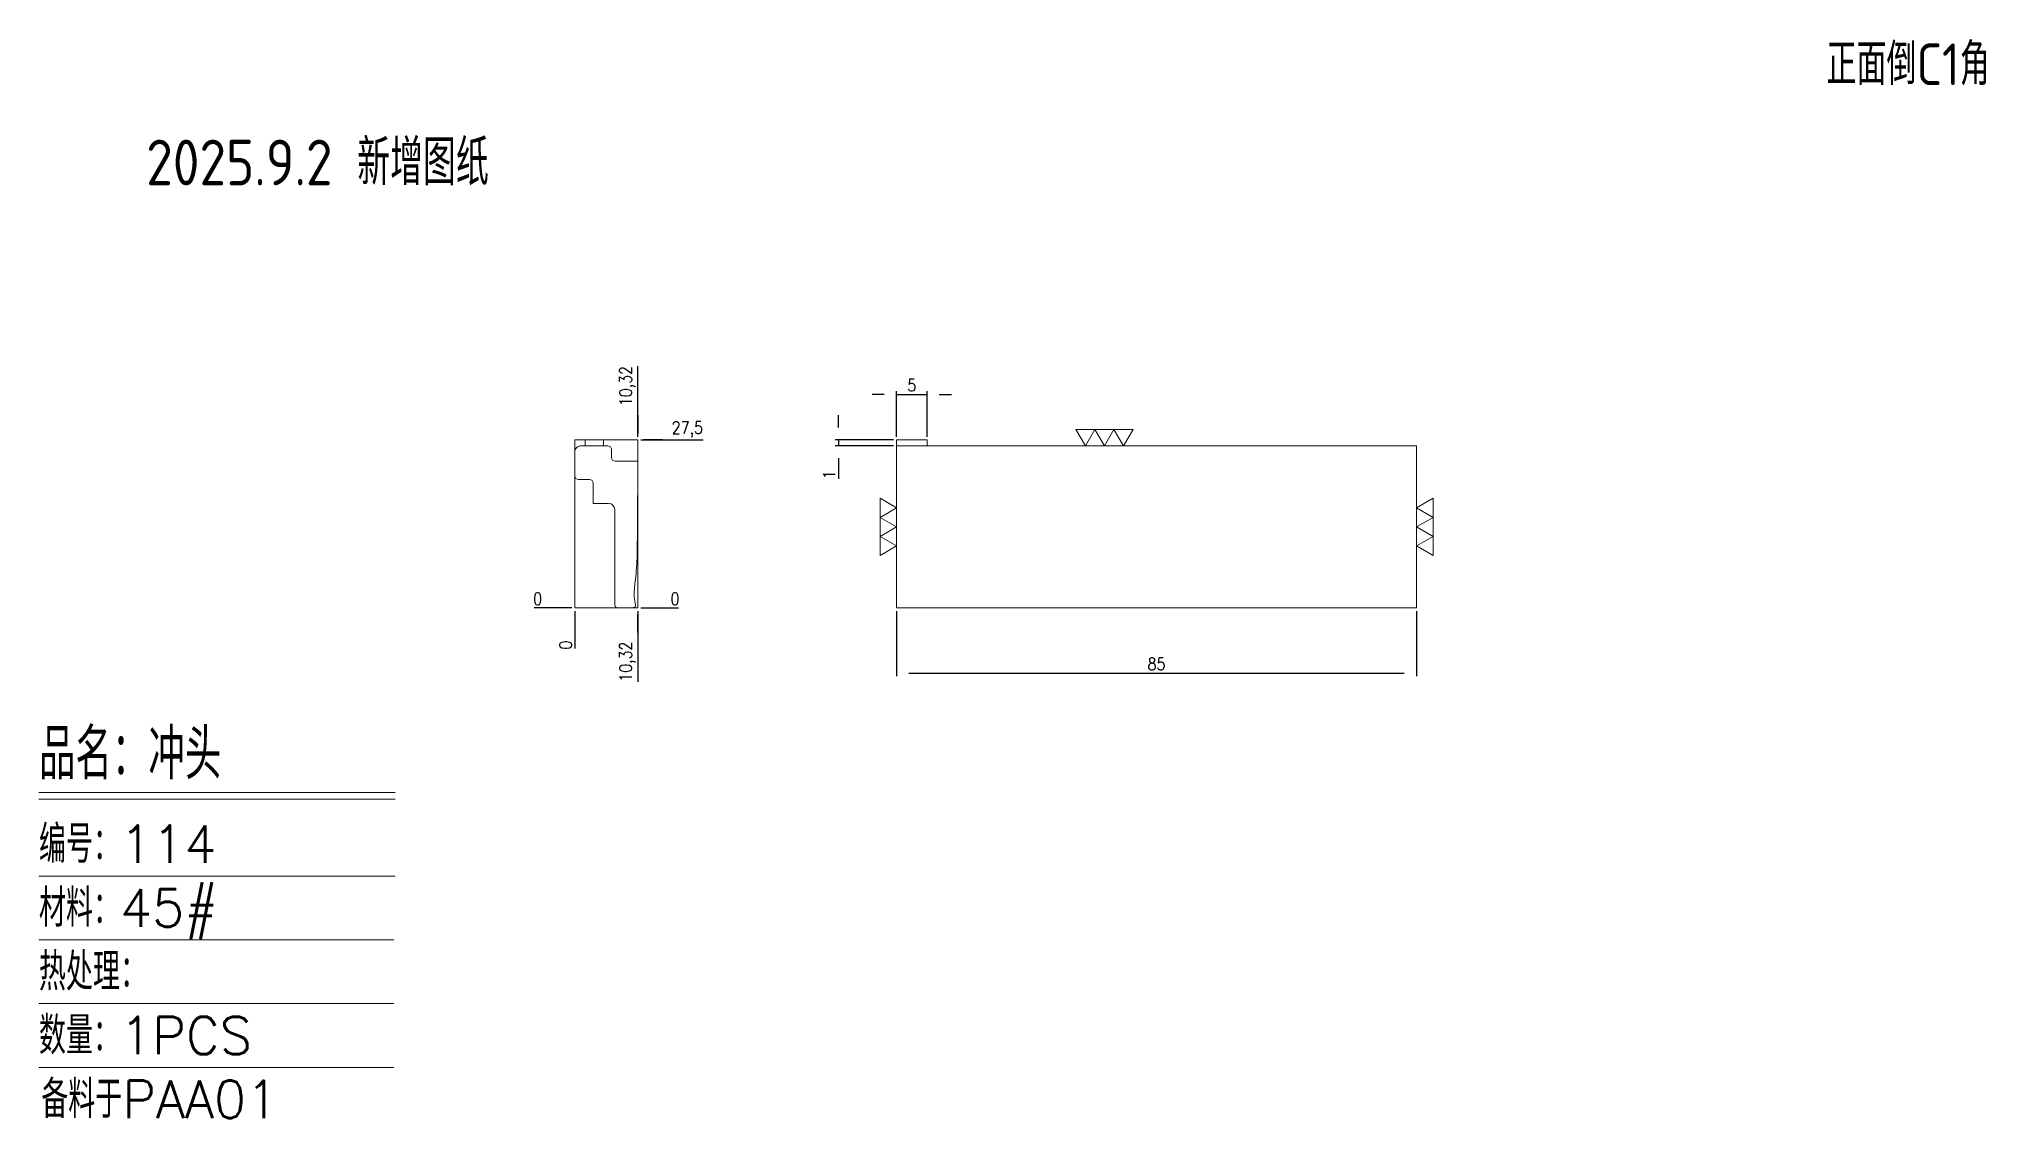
# Model space of a CAD drawing. Header units: millimetres. Extents: x 97080 to 97398, y 12038 to 12215.
import ezdxf
from ezdxf.enums import TextEntityAlignment as Align

# ---------------------------------------------------------------- set-up
doc = ezdxf.new("R2010")
doc.units = ezdxf.units.MM
doc.linetypes.add('DASHED', pattern=[0])
doc.linetypes.add('HIDDEN', pattern=[0])
for name, color, linetype in [('DIM', 4, 'Continuous'), ('PH', 255, 'Continuous'), ('PH_P', 2, 'Continuous'), ('TEXT', 4, 'Continuous')]:
    doc.layers.add(name, color=color, linetype=linetype)
doc.styles.add('chinesef_fs', font='simplex.shx', dxfattribs={"bigfont": 'gbcbig.shx'})
doc.styles.add('gbenor', font='gbenor.shx', dxfattribs={"bigfont": 'gbcbig.shx'})
doc.styles.get("Standard").update_dxf_attribs({"font": 'txt.shx', "width": 0.85, "bigfont": 'ctxt.shx'})
doc.dimstyles.new('T-2-WX', dxfattribs={"dimtxt": 2, "dimasz": 2, "dimexe": 0.5, "dimexo": 0.5, "dimgap": 0.5, "dimtad": 1, "dimtxsty": 'Standard', "dimblk": 'OPEN30', "dimcen": 0, "dimazin": 3, "dimtfac": 1, "dimtmove": 0, "dimatfit": 3, "dimldrblk": 'OPEN30', "dimlwd": -1, "dimlwe": -1})

# ---------------------------------------------------------------- blocks, each defined once
blk = doc.blocks.new('*D7579')
at = {"layer": 'Defpoints', "color": 0}
for p in [(97167.36, 12121.69), (97177.68, 12121.69), (97182.68, 12121.69)]:
    blk.add_point(p, dxfattribs=at)
at = {"layer": 'DIM', "color": 0}
blk.add_line((97178.18, 12121.69), (97184.32, 12121.69), dxfattribs=at)
at = {"layer": 'DIM', "color": 0, "lineweight": 5, "insert": (97183.75, 12123.19), "char_height": 2, "attachment_point": 5}
blk.add_mtext('0', dxfattribs=at)
blk = doc.blocks.new('_Open30')
blk = doc.blocks.new('*D7580')
at = {"layer": 'Defpoints', "color": 0}
for p in [(97177.68, 12149.19), (97182.68, 12149.19), (97167.36, 12121.69)]:
    blk.add_point(p, dxfattribs=at)
at = {"layer": 'DIM', "color": 0}
for p, q in [((97178.18, 12149.19), (97181.68, 12149.19)), ((97181.68, 12149.19), (97178.68, 12149.19)), ((97178.68, 12149.19), (97188.36, 12149.19))]:
    blk.add_line(p, q, dxfattribs=at)
at = {"layer": 'DIM', "color": 0, "lineweight": 5, "insert": (97185.77, 12150.88), "char_height": 2, "attachment_point": 5}
blk.add_mtext('27,5', dxfattribs=at)
blk = doc.blocks.new('*D7581')
at = {"layer": 'Defpoints', "color": 0}
for p in [(97162.36, 12121.69), (97167.36, 12121.69), (97167.36, 12121.69)]:
    blk.add_point(p, dxfattribs=at)
at = {"layer": 'DIM', "color": 0}
blk.add_line((97166.86, 12121.69), (97160.73, 12121.69), dxfattribs=at)
at = {"layer": 'DIM', "color": 0, "lineweight": 5, "insert": (97161.3, 12123.19), "char_height": 2, "attachment_point": 5}
blk.add_mtext('0', dxfattribs=at)
blk = doc.blocks.new('*D7582')
at = {"layer": 'Defpoints', "color": 0}
for p in [(97167.36, 12121.69), (97177.68, 12121.69), (97177.68, 12116.69)]:
    blk.add_point(p, dxfattribs=at)
at = {"layer": 'DIM', "color": 0}
for p, q in [((97177.68, 12121.19), (97177.68, 12117.69)), ((97177.68, 12117.69), (97177.68, 12120.69)), ((97177.68, 12120.69), (97177.68, 12109.64))]:
    blk.add_line(p, q, dxfattribs=at)
at = {"layer": 'DIM', "color": 0, "lineweight": 5, "insert": (97175.99, 12112.92), "char_height": 2, "attachment_point": 5, "rotation": 90}
blk.add_mtext('10,32', dxfattribs=at)
blk = doc.blocks.new('*D7583')
at = {"layer": 'Defpoints', "color": 0}
for p in [(97167.36, 12121.69), (97167.36, 12121.69), (97167.36, 12116.69)]:
    blk.add_point(p, dxfattribs=at)
at = {"layer": 'DIM', "color": 0}
blk.add_line((97167.36, 12121.19), (97167.36, 12115.06), dxfattribs=at)
at = {"layer": 'DIM', "color": 0, "lineweight": 5, "insert": (97165.86, 12115.63), "char_height": 2, "attachment_point": 5, "rotation": 90}
blk.add_mtext('0', dxfattribs=at)
blk = doc.blocks.new('*D7584')
at = {"layer": 'Defpoints', "color": 0}
for p in [(97177.68, 12154.19), (97177.68, 12149.19), (97167.36, 12121.69)]:
    blk.add_point(p, dxfattribs=at)
at = {"layer": 'DIM', "color": 0}
for p, q in [((97177.68, 12150.19), (97177.68, 12161.25)), ((97177.68, 12149.69), (97177.68, 12153.19)), ((97177.68, 12153.19), (97177.68, 12150.19))]:
    blk.add_line(p, q, dxfattribs=at)
at = {"layer": 'DIM', "color": 0, "lineweight": 5, "insert": (97175.99, 12157.97), "char_height": 2, "attachment_point": 5, "rotation": 90}
blk.add_mtext('10,32', dxfattribs=at)
blk = doc.blocks.new('*D7585')
at = {"layer": 'Defpoints', "color": 0}
for p in [(97219.96, 12121.69), (97304.96, 12121.69), (97304.96, 12111.05)]:
    blk.add_point(p, dxfattribs=at)
at = {"layer": 'DIM', "color": 0}
for p, q in [((97219.96, 12121.19), (97219.96, 12110.55)), ((97304.96, 12121.19), (97304.96, 12110.55)), ((97221.96, 12111.05), (97302.96, 12111.05))]:
    blk.add_line(p, q, dxfattribs=at)
at = {"layer": 'DIM', "color": 0, "lineweight": 5, "insert": (97262.46, 12112.55), "char_height": 2, "attachment_point": 5}
blk.add_mtext('85', dxfattribs=at)
blk = doc.blocks.new('*D7586')
at = {"layer": 'Defpoints', "color": 0}
for p in [(97224.96, 12156.61), (97219.96, 12149.19), (97224.96, 12149.19)]:
    blk.add_point(p, dxfattribs=at)
at = {"layer": 'DIM', "color": 0}
for p, q in [((97217.96, 12156.61), (97215.96, 12156.61)), ((97219.96, 12149.69), (97219.96, 12157.11)), ((97219.96, 12156.61), (97224.96, 12156.61)), ((97224.96, 12149.69), (97224.96, 12157.11)), ((97226.96, 12156.61), (97228.96, 12156.61))]:
    blk.add_line(p, q, dxfattribs=at)
at = {"layer": 'DIM', "color": 0, "lineweight": 5, "insert": (97222.46, 12158.11), "char_height": 2, "attachment_point": 5}
blk.add_mtext('5', dxfattribs=at)
blk = doc.blocks.new('*D7587')
at = {"layer": 'Defpoints', "color": 0}
for p in [(97210.46, 12148.19), (97219.96, 12149.19), (97219.96, 12148.19)]:
    blk.add_point(p, dxfattribs=at)
at = {"layer": 'DIM', "color": 0}
for p, q in [((97210.46, 12151.19), (97210.46, 12153.19)), ((97219.46, 12149.19), (97209.96, 12149.19)), ((97219.46, 12148.19), (97209.96, 12148.19)), ((97210.46, 12149.19), (97210.46, 12148.19)), ((97210.46, 12146.19), (97210.46, 12142.79))]:
    blk.add_line(p, q, dxfattribs=at)
at = {"layer": 'DIM', "color": 0, "lineweight": 5, "insert": (97208.96, 12143.49), "char_height": 2, "attachment_point": 5, "rotation": 90}
blk.add_mtext('1', dxfattribs=at)

msp = doc.modelspace()

# ---------------------------------------------------------------- linework, layer by layer
at = {"layer": 'DIM', "color": 4, "linetype": 'Continuous', "lineweight": 5}
for p, q in [((97079.773, 12091.521), (97138.022, 12091.521)), ((97079.773, 12090.447), (97138.022, 12090.447)), ((97079.773, 12077.872), (97138.022, 12077.872)), ((97079.773, 12067.443), (97137.769, 12067.443)), ((97079.773, 12057.015), (97137.769, 12057.015)), ((97079.773, 12046.586), (97137.769, 12046.586))]:
    msp.add_line(p, q, dxfattribs=at)
at = {"layer": 'PH_P', "linetype": 'HIDDEN', "lineweight": 5}
msp.add_line((97172.065, 12148.192), (97169.065, 12148.192), dxfattribs=at)
at = {"layer": 'PH_P', "linetype": 'Continuous', "lineweight": 5}
msp.add_lwpolyline([(97170.365, 12138.796), (97172.903, 12138.796, -0.4136808), (97173.903, 12137.798), (97173.931, 12122.194, 0.419624), (97174.441, 12121.695), (97176.914, 12121.745, 0.4708973), (97177.297, 12122.228), (97177.176, 12122.796, -0.0755746), (97177.07, 12124.173), (97177.086, 12124.456, -0.0150813), (97177.206, 12125.663), (97177.331, 12126.768, 0.0232012), (97177.573, 12130.897), (97177.6, 12134.528), (97177.682, 12145.692), (97173.965, 12145.692, -0.4142136), (97173.365, 12146.292), (97173.365, 12147.592, 0.4142136), (97172.765, 12148.192), (97172.065, 12148.192), (97172.065, 12149.192), (97169.065, 12149.192), (97169.065, 12148.192), (97168.365, 12148.192, 0.4142136), (97167.365, 12147.192), (97167.365, 12143.292, 0.4142136), (97167.965, 12142.692), (97169.765, 12142.692, -0.4142136), (97170.365, 12142.092), (97170.365, 12138.775)], format="xyb", dxfattribs=at)
msp.add_lwpolyline([(97219.963, 12148.192), (97219.963, 12149.192), (97224.963, 12149.192), (97224.963, 12148.192)], close=True, dxfattribs=at)
at = {"layer": 'TEXT', "lineweight": 5}
for points in [[(97258.629, 12150.892), (97257.07, 12148.192), (97255.511, 12150.892), (97253.953, 12148.192), (97252.394, 12150.892), (97250.835, 12148.192), (97249.276, 12150.892), (97258.629, 12150.892)], [(97217.263, 12139.62), (97219.963, 12138.061), (97217.263, 12136.502), (97219.963, 12134.944), (97217.263, 12133.385), (97219.963, 12131.826), (97217.263, 12130.267), (97217.263, 12139.62)], [(97307.663, 12130.267), (97304.963, 12131.826), (97307.663, 12133.385), (97304.963, 12134.944), (97307.663, 12136.502), (97304.963, 12138.061), (97307.663, 12139.62), (97307.663, 12130.267)]]:
    msp.add_lwpolyline(points, close=True, dxfattribs=at)
at = {"layer": 'TEXT', "color": 8, "linetype": 'DASHED', "lineweight": 5}
msp.add_lwpolyline([(97167.365, 12121.695), (97177.682, 12121.695), (97177.682, 12149.192), (97167.365, 12149.192)], close=True, dxfattribs=at)
at = {"layer": 'TEXT', "color": 2, "lineweight": 5}
msp.add_lwpolyline([(97219.963, 12148.192), (97304.963, 12148.192), (97304.963, 12121.695), (97219.963, 12121.695)], close=True, dxfattribs=at)

# ---------------------------------------------------------------- texts
at = {"layer": 'DIM', "color": 3, "linetype": 'Continuous', "lineweight": 5, "style": 'chinesef_fs'}
for s, height, p in [('品名：冲头', 8.2814, (97079.773, 12093.668)), ('编号：114', 6.1344, (97079.773, 12080.019)), ('材料：45#', 6.1344, (97079.773, 12069.59)), ('热处理： ', 6.1344, (97079.773, 12059.162)), ('数量：1PCS', 6.1344, (97079.773, 12048.733)), ('备料于PAA01', 6.1344, (97080.146, 12038.305))]:
    msp.add_text(s, height=height, dxfattribs=at).set_placement(p)
at = {"layer": 'PH', "color": 6, "linetype": 'Continuous', "lineweight": 5, "style": 'gbenor'}
msp.add_text('2025.9.2 新增图纸', height=7.46496, dxfattribs=at).set_placement((97125.309, 12194.918), align=Align.MIDDLE)
at = {"layer": 'TEXT', "color": 4, "lineweight": 5, "style": 'gbenor'}
msp.add_text('正面倒C1角', height=6.8134, dxfattribs=at).set_placement((97371.987, 12207.171))

# ---------------------------------------------------------------- dimensions: what is measured, and where the dimension line sits
at = {"layer": 'DIM', "lineweight": 5}
for feature_location, offset, dtype, origin, picture, middle in [((97177.682, 12149.192), (0, 5), 1, (97167.365, 12121.695), '*D7584', (97175.991, 12157.971)), ((97177.682, 12149.192), (5, 0), 0, (97167.365, 12121.695), '*D7580', (97185.772, 12150.882)), ((97167.364551185, 12121.694872703), (-5, 0), 0, (97167.364551185, 12121.694872703), '*D7581', (97161.297884518, 12123.194872703)), ((97177.681950646, 12121.694872703), (5, 0), 0, (97167.364551185, 12121.694872703), '*D7579', (97183.748617313, 12123.194872703)), ((97167.364551185, 12121.694872703), (0, -5), 1, (97167.364551185, 12121.694872703), '*D7583', (97165.864551185, 12115.628206036)), ((97177.682, 12121.695), (0, -5), 1, (97167.365, 12121.695), '*D7582', (97175.991, 12112.916))]:
    dim = msp.add_ordinate_dim(feature_location=feature_location, offset=offset, dtype=dtype, origin=origin, dimstyle='T-2-WX', dxfattribs=at)
    dim.commit()
    dim.dimension.update_dxf_attribs({"geometry": picture, "text_midpoint": middle})
for base, p1, p2, picture, middle in [((97224.963, 12156.608), (97219.963, 12149.192), (97224.963, 12149.192), '*D7586', (97222.463, 12158.108)), ((97304.963, 12111.054), (97219.963, 12121.695), (97304.963, 12121.695), '*D7585', (97262.463, 12112.554))]:
    dim = msp.add_linear_dim(base=base, p1=p1, p2=p2, dimstyle='T-2-WX', dxfattribs=at)
    dim.commit()
    dim.dimension.update_dxf_attribs({"geometry": picture, "text_midpoint": middle})
dim = msp.add_linear_dim(base=(97210.465, 12148.192), p1=(97219.963, 12149.192), p2=(97219.963, 12148.192), angle=90, dimstyle='T-2-WX', dxfattribs=at)
dim.commit()
dim.dimension.update_dxf_attribs({"geometry": '*D7587', "text_midpoint": (97208.965, 12143.49)})

doc.saveas('drawing.dxf')
